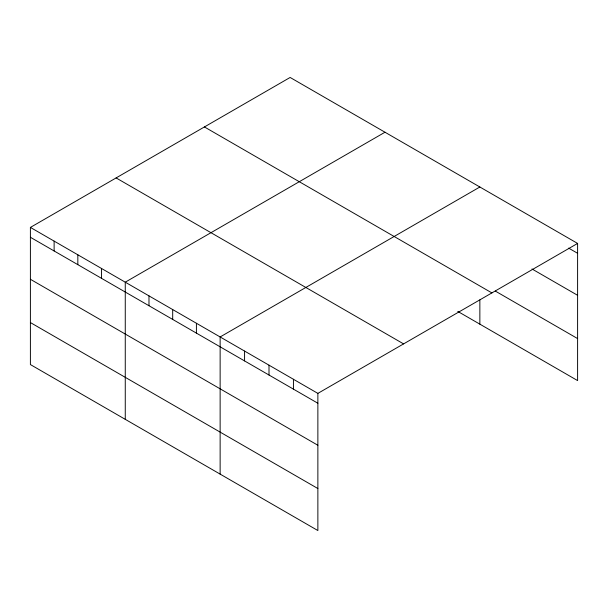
<?xml version="1.0" encoding="UTF-8"?>
<svg xmlns="http://www.w3.org/2000/svg" width="608" height="608" viewBox="0 0 608 608"><rect width="100%" height="100%" fill="white"/><g stroke="black" fill="none" stroke-linecap="round" stroke-linejoin="round"><path stroke-width="0.91" d="M317.87 445.254L317.87 393.384L30.4 227.415L30.4 364.572L317.87 530.541L317.87 445.254L30.4 279.285M457.778 311.41L577.6 380.585L577.6 243.428L290.13 77.459L30.4 227.415M384.993 132.225L125.263 282.18L125.263 419.345M479.856 186.998L220.134 336.954L220.134 474.111M317.87 393.384L577.6 243.428M568.64 248.117L577.6 253.285M531.985 268.964L577.6 295.298M495.338 291.088L577.6 338.58M204.417 126.943L491.887 292.912M116.113 177.924L403.583 343.892M30.4 237.272L317.87 403.241M30.4 322.567L317.87 488.536M479.856 299.888L479.856 324.163M293.436 379.27L293.436 389.135M269.002 365.165L269.002 375.03M244.568 351.059L244.568 360.916M196.414 323.258L196.414 333.116M172.695 309.563L172.695 319.428M148.983 295.876L148.983 305.733M101.551 268.485L101.551 278.35M77.832 254.798L77.832 264.655M54.12 241.102L54.12 250.967"/></g></svg>
